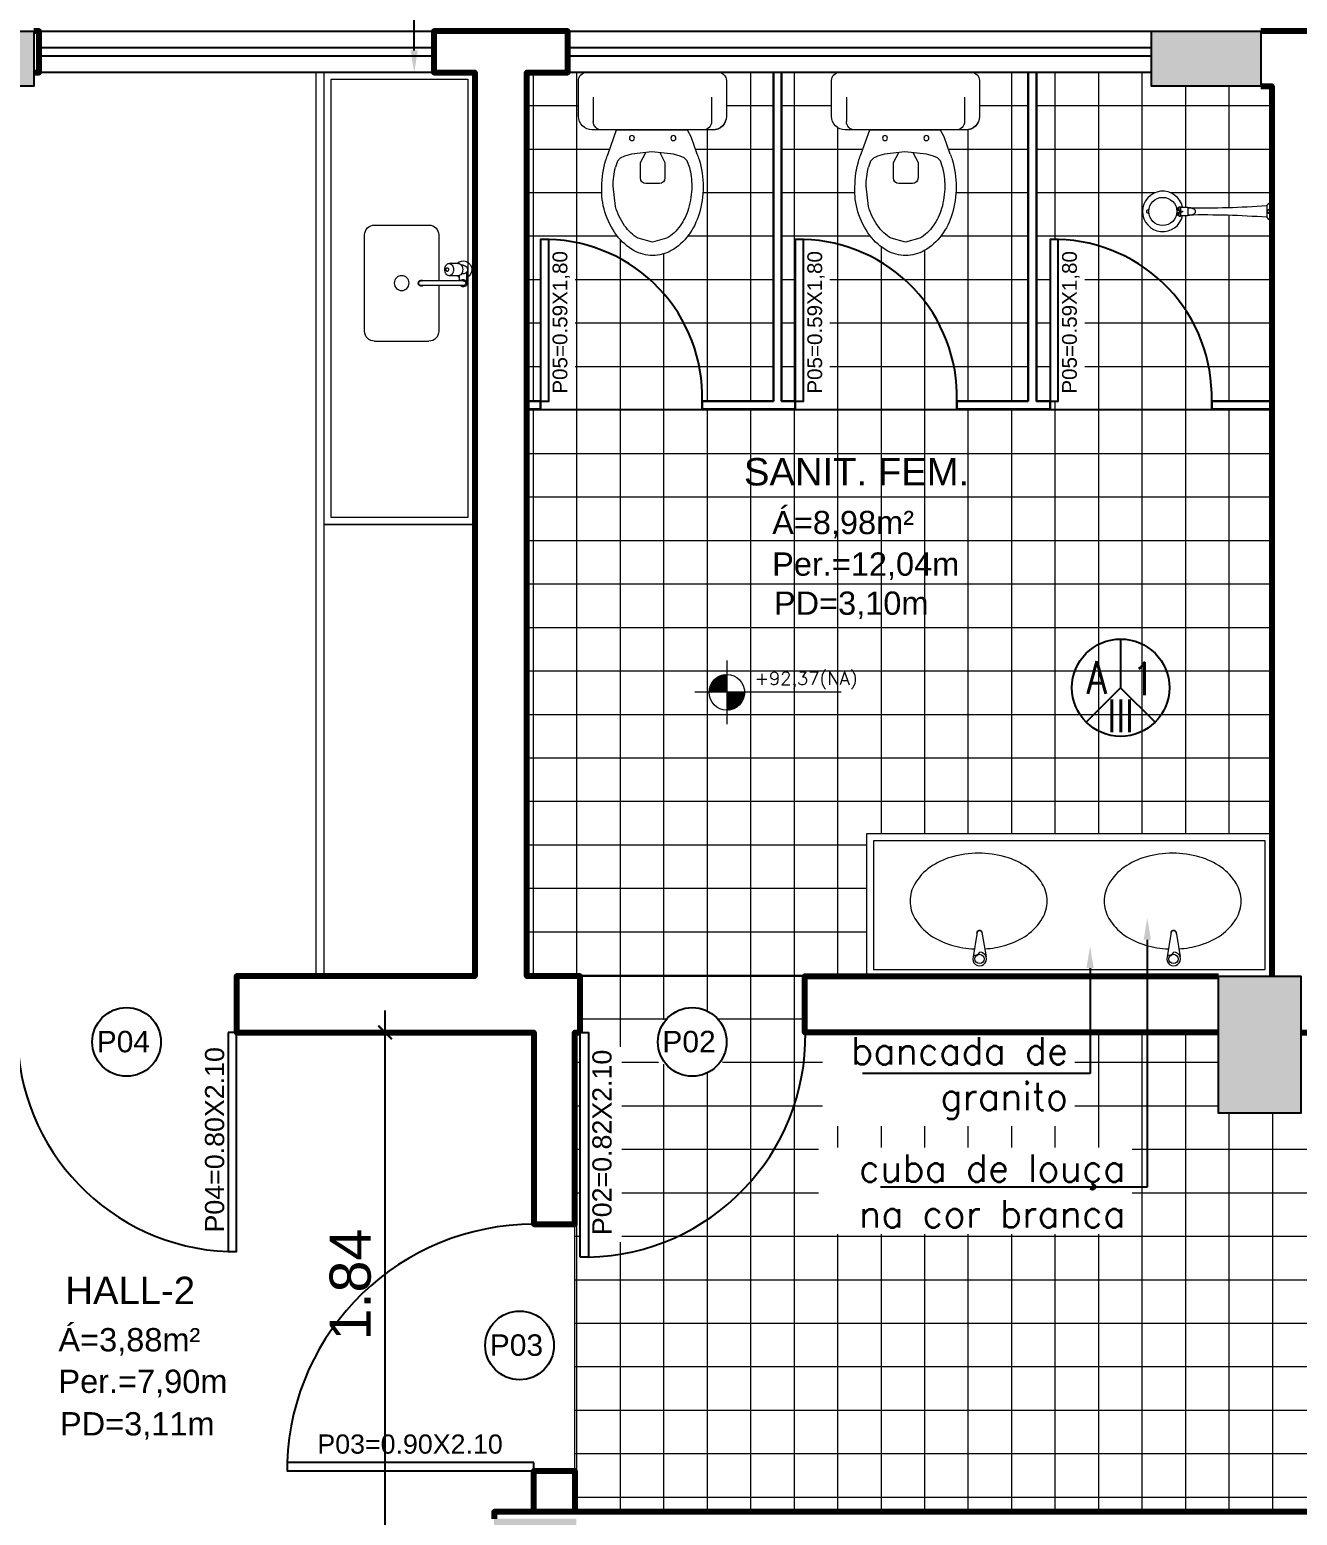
# Model space of a CAD drawing. Header units: metres. Extents: x -15851 to -15710, y 6781 to 6850.
# Drawn here: x -15810.35 to -15805.72, y 6832.18 to 6837.6 of the extents above; entities that cross this region are included whole.
import ezdxf
from ezdxf import colors
from ezdxf.entities.mleader import LeaderData, LeaderLine
from ezdxf.enums import TextEntityAlignment as Align
from ezdxf.math import Vec2, Vec3

# ---------------------------------------------------------------- set-up
doc = ezdxf.new("R2010")
doc.units = ezdxf.units.M
for name, color, linetype in [('ARCO', 1, 'Continuous'), ('ESQUADRIAS', 2, 'Continuous'), ('pilares', 253, 'Continuous'), ('TEXTO', 7, 'Continuous'), ('Texto Esquadrias', 7, 'Continuous'), ('Texto Perimetro e Pé Direito', 7, 'Continuous'), ('TXT', 2, 'Continuous')]:
    doc.layers.add(name, color=color, linetype=linetype)
doc.layers.add('borda', color=220, linetype='Continuous', lineweight=9, plot=False)
for name, color, linetype, lineweight in [('cota', 18, 'Continuous', 9), ('hachura interna', 49, 'Continuous', 9), ('linha', 1, 'Continuous', 9), ('Linha 1', 1, 'Continuous', 13), ('Linha 2', 2, 'Continuous', 20), ('linha2', 2, 'Continuous', 20), ('linha3', 3, 'Continuous', 30), ('parede', 8, 'Continuous', 80), ('PISO', 8, 'Continuous', 13)]:
    doc.layers.add(name, color=color, linetype=linetype, lineweight=lineweight)
doc.layers.get('borda').off()
doc.styles.add('AMBI', font='arial.ttf')
doc.styles.add('arial', font='arial.ttf')
doc.styles.add('romans', font='romans.shx')
doc.styles.add('STYLE1', font='romans.shx')
doc.dimstyles.new('1-50', dxfattribs={"dimtxt": 0.15, "dimasz": 0.05, "dimexe": 0.1, "dimexo": 0.15, "dimgap": 0.05, "dimtad": 1, "dimzin": 4, "dimdsep": 46, "dimtxsty": 'arial', "dimblk": 'ARCHTICK', "dimcen": 0, "dimdle": 0.08, "dimclrd": 256, "dimclre": 256, "dimclrt": 256, "dimadec": 1, "dimazin": 0, "dimtfac": 1, "dimtix": 1, "dimtmove": 0, "dimatfit": 0, "dimldrblk": 'ARCHTICK', "dimfxl": 1, "dimtolj": 1, "dimarcsym": 0})

# ---------------------------------------------------------------- blocks, each defined once
blk = doc.blocks.new('lavatorio p')
at = {"layer": 'linha'}
blk.add_circle((20.89, -5.72), 1.7, dxfattribs=at)
blk.add_arc((20.89, -15.1), 1.06, 161.2845, 18.7155, dxfattribs=at)
at = {"layer": 'linha2'}
for p, q in [((19.89, -14.76), (18.52, -6.53)), ((21.89, -14.76), (23.25, -6.53)), ((20.01, -15.47), (19.89, -14.76)), ((21.77, -15.47), (21.89, -14.76))]:
    blk.add_line(p, q, dxfattribs=at)
at = {"layer": 'linha2', "linetype": 'Continuous', "ltscale": 0.1}
blk.add_lwpolyline([(19, -9.42, 0.054857), (11.33, -10.75, 0.082314), (3.57, -14.47, 0.106842), (-2.02, -20.5, 0.13438), (-3.76, -26.85, 0.13438), (-2.02, -33.19, 0.106842), (3.57, -39.22, 0.082314), (11.33, -42.94, 0.07067), (21.24, -44.35, 0.07067), (31.15, -42.94, 0.082314), (38.92, -39.22, 0.106842), (44.51, -33.19, 0.13438), (46.24, -26.85, 0.13438), (44.51, -20.5, 0.106842), (38.92, -14.47, 0.082314), (31.15, -10.75, 0.059812), (22.78, -9.38, 0.059812)], format="xyb", dxfattribs=at)
at = {"layer": 'linha2'}
for centre, radius, start, end in [((20.89, -5.72), 2.5, 341.1513, 198.8487), ((20.89, -5.72), 2.5, 198.8487, 267.8282), ((22.43, -8.91), 1.77, 74.3438, 157.2528), ((20.89, -5.72), 2.5, 323.7684, 341.1513), ((20.89, -14.95), 1.03, 210.8046, 329.1954)]:
    blk.add_arc(centre, radius, start, end, dxfattribs=at)
blk = doc.blocks.new('Cubas em Bancada de Granito')
at = {"layer": 'Linha 2'}
for points in [[(-15802.8566, 6803.2375), (-15801.3766, 6803.2375), (-15801.3766, 6802.7175), (-15802.8566, 6802.7175)], [(-15802.8316, 6803.2125), (-15801.4016, 6803.2125), (-15801.4016, 6802.7425), (-15802.8316, 6802.7425)]]:
    blk.add_lwpolyline(points, close=True, dxfattribs=at)
at = {"layer": 'Linha 2', "xscale": -0.01, "yscale": 0.01, "zscale": 0.01, "rotation": 180}
for p in [(-15802.7065, 6802.7236), (-15801.9981, 6802.7236)]:
    blk.add_blockref('lavatorio p', p, dxfattribs=at)
blk = doc.blocks.new('_ArchTick')
at = {"color": 0, "linetype": 'ByBlock', "const_width": 0.15}
blk.add_lwpolyline([(-0.5, -0.5), (0.5, 0.5)], dxfattribs=at)
blk = doc.blocks.new('*D570')
at = {"layer": 'cota', "lineweight": -2, "transparency": 16777216}
for p, q in [((-15810.5673, 6837.7473), (-15810.5673, 6838.4029)), ((-15808.7273, 6837.7473), (-15808.7273, 6838.4029)), ((-15810.6473, 6838.3029), (-15808.6473, 6838.3029))]:
    blk.add_line(p, q, dxfattribs=at)
at = {"layer": 'Defpoints', "color": 0, "transparency": 16777216}
for p in [(-15808.7273, 6838.3029), (-15810.5673, 6837.5973), (-15808.7273, 6837.5973)]:
    blk.add_point(p, dxfattribs=at)
at = {"layer": 'cota', "lineweight": -2, "transparency": 16777216, "xscale": 0.05, "yscale": 0.05, "zscale": 0.05, "rotation": 180}
blk.add_blockref('_ArchTick', (-15810.5673, 6838.3029), dxfattribs=at)
at = {"layer": 'cota', "lineweight": -2, "transparency": 16777216, "xscale": 0.05, "yscale": 0.05, "zscale": 0.05}
blk.add_blockref('_ArchTick', (-15808.7273, 6838.3029), dxfattribs=at)
at = {"layer": 'cota', "transparency": 16777216, "insert": (-15809.6473, 6838.4295), "char_height": 0.15, "attachment_point": 5, "style": 'arial'}
blk.add_mtext('\\A1;1.84', dxfattribs=at)
blk = doc.blocks.new('*D571')
at = {"layer": 'cota', "lineweight": -2, "transparency": 16777216}
for p, q in [((-15808.7273, 6837.7473), (-15808.7273, 6838.4029)), ((-15808.5373, 6837.7473), (-15808.5373, 6838.4029)), ((-15808.7273, 6838.3029), (-15808.7773, 6838.3029)), ((-15808.7273, 6838.3029), (-15808.5373, 6838.3029)), ((-15808.5373, 6838.3029), (-15808.4873, 6838.3029))]:
    blk.add_line(p, q, dxfattribs=at)
at = {"layer": 'Defpoints', "color": 0, "transparency": 16777216}
for p in [(-15808.5373, 6838.3029), (-15808.7273, 6837.5973), (-15808.5373, 6837.5973)]:
    blk.add_point(p, dxfattribs=at)
at = {"layer": 'cota', "lineweight": -2, "transparency": 16777216, "xscale": 0.05, "yscale": 0.05, "zscale": 0.05}
blk.add_blockref('_ArchTick', (-15808.7273, 6838.3029), dxfattribs=at)
at = {"layer": 'cota', "lineweight": -2, "transparency": 16777216, "xscale": 0.05, "yscale": 0.05, "zscale": 0.05, "rotation": 180}
blk.add_blockref('_ArchTick', (-15808.5373, 6838.3029), dxfattribs=at)
at = {"layer": 'cota', "transparency": 16777216, "insert": (-15808.6323, 6838.4295), "char_height": 0.15, "attachment_point": 5, "style": 'arial'}
blk.add_mtext('\\A1;.19', dxfattribs=at)
blk = doc.blocks.new('*D572')
at = {"layer": 'cota', "lineweight": -2, "transparency": 16777216}
for p, q in [((-15808.5373, 6837.7473), (-15808.5373, 6838.4029)), ((-15805.8173, 6837.7473), (-15805.8173, 6838.4029)), ((-15808.6173, 6838.3029), (-15805.7373, 6838.3029))]:
    blk.add_line(p, q, dxfattribs=at)
at = {"layer": 'Defpoints', "color": 0, "transparency": 16777216}
for p in [(-15805.8173, 6838.3029), (-15808.5373, 6837.5973), (-15805.8173, 6837.5973)]:
    blk.add_point(p, dxfattribs=at)
at = {"layer": 'cota', "lineweight": -2, "transparency": 16777216, "xscale": 0.05, "yscale": 0.05, "zscale": 0.05, "rotation": 180}
blk.add_blockref('_ArchTick', (-15808.5373, 6838.3029), dxfattribs=at)
at = {"layer": 'cota', "lineweight": -2, "transparency": 16777216, "xscale": 0.05, "yscale": 0.05, "zscale": 0.05}
blk.add_blockref('_ArchTick', (-15805.8173, 6838.3029), dxfattribs=at)
at = {"layer": 'cota', "transparency": 16777216, "insert": (-15807.1773, 6838.4282), "char_height": 0.15, "attachment_point": 5, "style": 'arial'}
blk.add_mtext('\\A1;2.72', dxfattribs=at)
blk = doc.blocks.new('*D574')
at = {"layer": 'cota', "lineweight": -2, "transparency": 16777216}
for p, q in [((-15805.8173, 6837.7473), (-15805.8173, 6838.4029)), ((-15805.6273, 6837.7473), (-15805.6273, 6838.4029)), ((-15805.8173, 6838.3029), (-15805.8673, 6838.3029)), ((-15805.8173, 6838.3029), (-15805.6273, 6838.3029)), ((-15805.6273, 6838.3029), (-15805.5773, 6838.3029))]:
    blk.add_line(p, q, dxfattribs=at)
at = {"layer": 'Defpoints', "color": 0, "transparency": 16777216}
for p in [(-15805.6273, 6838.3029), (-15805.8173, 6837.5973), (-15805.6273, 6837.5973)]:
    blk.add_point(p, dxfattribs=at)
at = {"layer": 'cota', "lineweight": -2, "transparency": 16777216, "xscale": 0.05, "yscale": 0.05, "zscale": 0.05}
blk.add_blockref('_ArchTick', (-15805.8173, 6838.3029), dxfattribs=at)
at = {"layer": 'cota', "lineweight": -2, "transparency": 16777216, "xscale": 0.05, "yscale": 0.05, "zscale": 0.05, "rotation": 180}
blk.add_blockref('_ArchTick', (-15805.6273, 6838.3029), dxfattribs=at)
at = {"layer": 'cota', "transparency": 16777216, "insert": (-15805.7223, 6838.4295), "char_height": 0.15, "attachment_point": 5, "style": 'arial'}
blk.add_mtext('\\A1;.19', dxfattribs=at)
blk = doc.blocks.new('pia p')
at = {"color": 0, "linetype": 'ByBlock', "ltscale": 0.1}
for p, q in [((33.95, 8.67), (11.95, 8.67)), ((7.95, 4.67), (7.95, -13.83)), ((37.95, -34.33), (37.95, 4.67)), ((-3.46, -14.83), (-3.46, -10.48)), ((-1.96, -7.58), (-1.26, -7.58)), ((-1.96, -11.08), (-1.26, -11.08)), ((-0.46, -13.83), (-0.46, -11.75)), ((0, -6.83), (3.76, -6.83)), ((0, -11.83), (3.76, -11.83)), ((-1.96, -13.83), (15.04, -13.83)), ((-1.96, -15.83), (15.04, -15.83)), ((7.95, -15.83), (7.95, -34.33)), ((33.95, -38.33), (11.95, -38.33))]:
    blk.add_line(p, q, dxfattribs=at)
at = {"color": 0, "linetype": 'ByBlock'}
blk.add_circle((22.95, -14.83), 3, dxfattribs=at)
at = {"color": 0, "linetype": 'ByBlock', "ltscale": 0.1}
for centre, radius, start, end in [((11.95, 4.67), 4, 90, 180), ((33.95, 4.67), 4, 0, 90), ((-1.96, -9.33), 1.75, 90, 204.61998), ((-4.46, -10.48), 1, 0, 24.61998), ((-1.96, -9.33), 1.75, 211.00272, 270), ((1.76, -9.33), 3.52, 163.67505, 180), ((1.76, -9.33), 3.52, 180, 196.32495), ((0.89, -9.08), 2.62, 144.73561, 163.67505), ((0.89, -9.59), 2.62, 196.32495, 215.26439), ((0.35, -8.69), 1.95, 120.36119, 144.73561), ((0.35, -9.97), 1.95, 215.26439, 239.63881), ((0, -8.1), 1.27, 90, 120.36119), ((0, -10.56), 1.27, 239.63881, 270), ((5.52, -9.33), 3.52, 163.67505, 180), ((5.52, -9.33), 3.52, 180, 196.32495), ((4.65, -9.08), 2.62, 144.73561, 163.67505), ((4.65, -9.59), 2.62, 196.32495, 215.26439), ((4.11, -8.69), 1.95, 120.36119, 144.73561), ((4.11, -9.97), 1.95, 215.26439, 239.63881), ((3.76, -8.1), 1.27, 90, 120.36119), ((3.76, -10.56), 1.27, 239.63881, 270), ((3.76, -8.1), 1.27, 59.63881, 90), ((3.76, -10.56), 1.27, 270, 300.36119), ((3.41, -8.69), 1.95, 35.26439, 59.63881), ((3.41, -9.97), 1.95, 300.36119, 324.73561), ((2.87, -9.08), 2.62, 16.32495, 35.26439), ((2.87, -9.59), 2.62, 324.73561, 343.67505), ((2, -9.33), 3.52, 0, 16.32495), ((2, -9.33), 3.52, 343.67505, 0), ((-1.96, -14.83), 1, 90.00021, 270.00021), ((15.04, -14.83), 1, 270.00012, 90.00012), ((11.95, -34.33), 4, 180, 270), ((33.95, -34.33), 4, 270, 0)]:
    blk.add_arc(centre, radius, start, end, dxfattribs=at)
at = {"color": 0, "linetype": 'ByBlock'}
for centre, radius, start, end in [((-1.96, -9.33), 3.5, 45.58469, 244.62307), ((-1.96, -9.33), 3.5, 295.37693, 314.41531), ((5.04, -9.33), 1.06, 163.67505, 180), ((5.04, -9.33), 1.06, 180, 196.32495), ((4.78, -9.26), 0.787, 144.73561, 163.67505), ((4.78, -9.41), 0.787, 196.32495, 215.26439), ((4.61, -9.14), 0.586, 120.36119, 144.73561), ((4.61, -9.53), 0.586, 215.26439, 239.63881), ((4.51, -8.96), 0.381, 90, 120.36119), ((4.51, -9.7), 0.381, 239.63881, 270), ((4.51, -8.96), 0.381, 59.63881, 90), ((4.51, -9.7), 0.381, 270, 300.36119), ((4.41, -9.14), 0.586, 35.26439, 59.63881), ((4.41, -9.53), 0.586, 300.36119, 324.73561), ((4.24, -9.26), 0.787, 16.32495, 35.26439), ((4.24, -9.41), 0.787, 324.73561, 343.67505), ((3.98, -9.33), 1.06, 360, 16.32495), ((3.98, -9.33), 1.06, 343.67505, 360), ((-1.96, -14.83), 1.5, 41.81031, 318.18969), ((15.04, -14.83), 1.25, 233.1301, 126.8699)]:
    blk.add_arc(centre, radius, start, end, dxfattribs=at)
blk = doc.blocks.new('ADC_PE_AB1')
blk.add_lwpolyline([(0, -0.03), (1, -0.03), (1, 0), (0, 0)], close=True)
at = {"flags": 8}
blk.add_attdef('$PORTA', text='', height=0.09, dxfattribs=at).set_placement((0.5, -0.1569), align=Align.MIDDLE)
blk = doc.blocks.new('*D584')
at = {"layer": 'cota', "lineweight": -2, "transparency": 16777216}
for p, q in [((-15809.0548, 6832.0223), (-15809.0548, 6834.0223)), ((-15809.2048, 6833.9423), (-15809.1548, 6833.9423)), ((-15809.2048, 6832.1023), (-15809.1548, 6832.1023))]:
    blk.add_line(p, q, dxfattribs=at)
at = {"layer": 'Defpoints', "color": 0, "transparency": 16777216}
for p in [(-15809.0548, 6833.9423), (-15809.0548, 6833.9423), (-15809.0548, 6832.1023)]:
    blk.add_point(p, dxfattribs=at)
at = {"layer": 'cota', "lineweight": -2, "transparency": 16777216, "xscale": 0.05, "yscale": 0.05, "zscale": 0.05}
for p, rotation in [((-15809.0548, 6833.9423), 90), ((-15809.0548, 6832.1023), 270)]:
    blk.add_blockref('_ArchTick', p, dxfattribs=dict(at, rotation=rotation))
at = {"layer": 'cota', "transparency": 16777216, "insert": (-15809.1814, 6833.0223), "char_height": 0.15, "attachment_point": 5, "rotation": 90, "style": 'arial'}
blk.add_mtext('\\A1;1.84', dxfattribs=at)
blk = doc.blocks.new('vaso06')
at = {"linetype": 'Continuous'}
for p, q in [((57.38, 27.29), (9.38, 27.29)), ((6.38, 24.29), (6.38, 11.29)), ((60.38, 11.29), (60.38, 24.29)), ((11.79, 18.21), (11.79, 9.29)), ((54.96, 18.21), (54.96, 9.29)), ((11.38, 6.29), (55.38, 6.29)), ((30.7, -2.03), (28.79, -5.57)), ((37.79, -5.57), (35.84, -2.03)), ((28.79, -5.57), (28.8, -11.27)), ((37.79, -11.27), (37.79, -5.57)), ((30.8, -13.27), (35.79, -13.27))]:
    blk.add_line(p, q, dxfattribs=at)
for points in [[(17.06, -2.57), (19.26, 3.75), (20.56, 6.22), (46.56, 6.22), (49.63, -2.57), (49.76, -2.92)], [(19.88, -7.34), (20.64, -5.03), (21.73, -3.92), (23.19, -3.27), (25.73, -2.57), (33.64, -1.72), (41.03, -2.57), (43.57, -3.33), (45.11, -4.1), (46.12, -5.18), (46.88, -7.34)]]:
    blk.add_lwpolyline(points, dxfattribs=at)
for points in [[(17.06, -2.57, 0.020611), (16.35, -4.58, 0.074253), (14.85, -14.47, 0.074253), (16.32, -24.37, 0.084945), (20.24, -32.2, 0.106299), (26.53, -37.78, 0.128642), (33.29, -39.57, 0.128642)], [(33.29, -39.57, 0.128642), (40.06, -37.81, 0.106299), (46.37, -32.25, 0.084945), (50.73, -23.62, 0.089952), (51.82, -14.54, 0.074253), (50.36, -4.64, 0.021192), (49.63, -2.57, 0.106299)], [(19.88, -7.34, 0.060521), (19.03, -14.29, 0.070874), (20.19, -22.38, 0.082468), (23.24, -28.73, 0.106817), (28.18, -33.29), (33.38, -34.71)], [(33.38, -34.71), (38.58, -33.29, 0.106817), (43.52, -28.73, 0.082468), (46.89, -21.7), (47.72, -14.29, 0.060521), (46.88, -7.34, 0.04535)]]:
    blk.add_lwpolyline(points, format="xyb", dxfattribs=at)
for centre in [(25.73, 3.29), (40.85, 3.29)]:
    blk.add_circle(centre, 0.912, dxfattribs=at)
for centre, radius, start, end in [((9.38, 24.29), 3, 90, 180), ((57.38, 24.29), 3, 0, 90), ((11.38, 11.29), 5, 180, 270), ((11.38, 11.15), 5, 180, 270), ((55.38, 11.29), 5, 270, 0), ((14.79, 9.29), 3, 180, 270), ((51.96, 9.29), 3, 270, 0), ((30.8, -11.27), 2, 180.0369, 270), ((35.79, -11.27), 2, 270, 0)]:
    blk.add_arc(centre, radius, start, end, dxfattribs=at)
blk = doc.blocks.new('LKASJDÇ')
for p, q in [((-16165.336, 7047.456), (-16165.499, 7047.456)), ((-16165.471, 7047.409), (-16165.362, 7047.409)), ((-16165.383, 7046.68), (-16165.451, 7046.68)), ((-16165.42, 7046.612), (-16165.456, 7046.612)), ((-16165.452, 7046.594), (-16165.433, 7046.594)), ((-16165.447, 7046.585), (-16165.433, 7046.585)), ((-16165.433, 7046.596), (-16165.401, 7046.596)), ((-16165.433, 7046.575), (-16165.433, 7046.596)), ((-16165.427, 7046.575), (-16165.427, 7046.596)), ((-16165.42, 7046.596), (-16165.42, 7046.626)), ((-16165.42, 7046.626), (-16165.414, 7046.626)), ((-16165.414, 7046.596), (-16165.414, 7046.626)), ((-16165.378, 7046.612), (-16165.414, 7046.612)), ((-16165.407, 7046.575), (-16165.407, 7046.596)), ((-16165.407, 7046.575), (-16165.407, 7046.596)), ((-16165.401, 7046.575), (-16165.401, 7046.596)), ((-16165.401, 7046.594), (-16165.381, 7046.594)), ((-16165.401, 7046.585), (-16165.386, 7046.585))]:
    blk.add_line(p, q)
for points in [[(-16165.447, 7046.572), (-16165.447, 7046.585), (-16165.45, 7046.585), (-16165.452, 7046.587), (-16165.452, 7046.587), (-16165.452, 7046.594), (-16165.457, 7046.594), (-16165.459, 7046.596), (-16165.459, 7046.596), (-16165.459, 7046.61), (-16165.457, 7046.612), (-16165.457, 7046.612), (-16165.456, 7046.612), (-16165.456, 7046.675), (-16165.451, 7046.68), (-16165.451, 7046.68), (-16165.451, 7046.68)], [(-16165.383, 7046.68), (-16165.383, 7046.683), (-16165.383, 7046.686), (-16165.383, 7046.69), (-16165.383, 7046.693), (-16165.384, 7046.696), (-16165.384, 7046.7), (-16165.385, 7046.704), (-16165.385, 7046.708), (-16165.386, 7046.712), (-16165.388, 7046.717), (-16165.389, 7046.722), (-16165.392, 7046.727), (-16165.394, 7046.732), (-16165.398, 7046.738), (-16165.402, 7046.743), (-16165.408, 7046.747), (-16165.414, 7046.749), (-16165.42, 7046.749), (-16165.426, 7046.747), (-16165.431, 7046.743), (-16165.435, 7046.738), (-16165.439, 7046.732), (-16165.442, 7046.727), (-16165.444, 7046.722), (-16165.445, 7046.717), (-16165.447, 7046.712), (-16165.448, 7046.708), (-16165.449, 7046.704), (-16165.449, 7046.7), (-16165.45, 7046.696), (-16165.45, 7046.693), (-16165.45, 7046.69), (-16165.45, 7046.686), (-16165.451, 7046.683), (-16165.451, 7046.68)], [(-16165.386, 7046.572), (-16165.386, 7046.585), (-16165.383, 7046.585), (-16165.381, 7046.587), (-16165.381, 7046.587), (-16165.381, 7046.594), (-16165.376, 7046.594), (-16165.374, 7046.596), (-16165.374, 7046.596), (-16165.374, 7046.61), (-16165.376, 7046.612), (-16165.376, 7046.612), (-16165.378, 7046.612), (-16165.378, 7046.675), (-16165.383, 7046.68), (-16165.383, 7046.68)], [(-16165.432, 7046.316), (-16165.428, 7046.31), (-16165.428, 7046.31)], [(-16165.428, 7046.31), (-16165.428, 7046.299), (-16165.423, 7046.293), (-16165.423, 7046.293), (-16165.411, 7046.293), (-16165.405, 7046.299), (-16165.405, 7046.299), (-16165.405, 7046.31)], [(-16165.401, 7046.316), (-16165.405, 7046.31), (-16165.405, 7046.31)]]:
    blk.add_lwpolyline(points)
for centre, radius in [((-16165.417, 7047.432), 0.02), ((-16165.417, 7047.432), 0.0163), ((-16165.417, 7046.445), 0.13)]:
    blk.add_circle(centre, radius)
for centre, radius, start, end in [((-16165.441, 7047.458), 0.0574, 181.995, 238.143), ((-16173.134, 7046.83), 7.684, 358.882, 4.3179), ((-16157.7, 7046.83), 7.684, 175.682, 181.118), ((-16165.393, 7047.458), 0.0574, 301.857, 358.005), ((-16165.417, 7046.445), 0.187, 102.115, 77.8852)]:
    blk.add_arc(centre, radius, start, end)
blk = doc.blocks.new('A$C676863C5')
at = {"layer": 'TXT'}
for p, q in [((0, 23.91), (0, 1.56)), ((0, 1.56), (-15.81, -14.25)), ((0, 1.56), (15.81, -14.25))]:
    blk.add_line(p, q, dxfattribs=at)
blk.add_circle((0, 1.56), 22.36, dxfattribs=at)
blk = doc.blocks.new('Adc_nivelpl')
h = blk.add_hatch()
h.set_pattern_fill('_U', color=256, scale=0.005, angle=45, style=0, double=1)
h.set_pattern_definition([(45, (-5.8772514, -3.5161936), (-0.003535534, 0.003535534), []), (135, (-5.8772514, -3.5161936), (-0.003535534, -0.003535534), [])])
h.paths.add_polyline_path([(0.1954, -0.0865, 0.414214), (0.0865, -0.1954), (0.1954, -0.1954)])
h.paths.add_polyline_path([(0.1954, -0.1954), (0.1954, -0.3043, 0.414214), (0.3043, -0.1954)])
for p, q in [((0.1954, 0), (0.1954, -0.3908)), ((0.8958, -0.1954), (0, -0.1954))]:
    blk.add_line(p, q)
blk.add_circle((0.1954, -0.1954), 0.1089)
at = {"flags": 8}
blk.add_attdef('NIVEL', (0.3642, -0.1501), '', height=0.1, dxfattribs=at)

msp = doc.modelspace()

# ---------------------------------------------------------------- hatches: boundary and pattern name
at = {"layer": 'pilares'}
h = msp.add_hatch(color=256, dxfattribs=at)
h.paths.add_polyline_path([(-15796.4973, 6818.7673), (-15796.7973, 6818.7673), (-15796.7973, 6818.5673), (-15796.4973, 6818.5673)])
h.paths.add_polyline_path([(-15801.1273, 6818.7673), (-15801.4273, 6818.7673), (-15801.4273, 6818.5673), (-15801.1273, 6818.5673)])
h.paths.add_polyline_path([(-15803.8173, 6818.7673), (-15804.1173, 6818.7673), (-15804.1173, 6818.5673), (-15803.8173, 6818.5673)])
h.paths.add_polyline_path([(-15805.9073, 6821.8173), (-15806.2073, 6821.8173), (-15806.2073, 6821.3173), (-15805.9073, 6821.3173)])
h.paths.add_polyline_path([(-15810.6873, 6821.8173), (-15810.9873, 6821.8173), (-15810.9873, 6821.3173), (-15810.6873, 6821.3173)])
h.paths.add_polyline_path([(-15815.4673, 6821.8173), (-15815.7673, 6821.8173), (-15815.7673, 6821.3173), (-15815.4673, 6821.3173)])
h.paths.add_polyline_path([(-15815.4673, 6827.9173), (-15815.7673, 6827.9173), (-15815.7673, 6827.4173), (-15815.4673, 6827.4173)])
h.paths.add_polyline_path([(-15810.6873, 6827.9173), (-15810.9873, 6827.9173), (-15810.9873, 6827.4173), (-15810.6873, 6827.4173)])
h.paths.add_polyline_path([(-15805.9073, 6827.9173), (-15806.2073, 6827.9173), (-15806.2073, 6827.4173), (-15805.9073, 6827.4173)])
h.paths.add_polyline_path([(-15801.1273, 6827.9173), (-15801.4273, 6827.9173), (-15801.4273, 6827.4173), (-15801.1273, 6827.4173)])
h.paths.add_polyline_path([(-15796.3473, 6827.9173), (-15796.6473, 6827.9173), (-15796.6473, 6827.4173), (-15796.3473, 6827.4173)])
h.paths.add_polyline_path([(-15796.3473, 6821.8173), (-15796.6473, 6821.8173), (-15796.6473, 6821.3173), (-15796.3473, 6821.3173)])
h.paths.add_polyline_path([(-15791.5673, 6821.8173), (-15791.8673, 6821.8173), (-15791.8673, 6821.3173), (-15791.5673, 6821.3173)])
h.paths.add_polyline_path([(-15791.5673, 6827.9173), (-15791.8673, 6827.9173), (-15791.8673, 6827.4173), (-15791.5673, 6827.4173)])
h.paths.add_polyline_path([(-15791.5673, 6834.1473), (-15791.8673, 6834.1473), (-15791.8673, 6833.6473), (-15791.5673, 6833.6473)])
h.paths.add_polyline_path([(-15796.3473, 6834.1473), (-15796.6473, 6834.1473), (-15796.6473, 6833.6473), (-15796.3473, 6833.6473)])
h.paths.add_polyline_path([(-15798.6773, 6832.1673), (-15798.9773, 6832.1673), (-15798.9773, 6831.9673), (-15798.6773, 6831.9673)])
h.paths.add_polyline_path([(-15801.2423, 6834.1473), (-15801.5423, 6834.1473), (-15801.5423, 6833.6473), (-15801.2423, 6833.6473)])
h.paths.add_polyline_path([(-15805.7123, 6834.1473), (-15806.0123, 6834.1473), (-15806.0123, 6833.6473), (-15805.7123, 6833.6473)])
h.paths.add_polyline_path([(-15803.5173, 6832.1673), (-15803.8173, 6832.1673), (-15803.8173, 6831.9673), (-15803.5173, 6831.9673)])
h.paths.add_polyline_path([(-15808.3573, 6832.1673), (-15808.6573, 6832.1673), (-15808.6573, 6831.9673), (-15808.3573, 6831.9673)])
h.paths.add_polyline_path([(-15810.6873, 6834.1473), (-15810.9873, 6834.1473), (-15810.9873, 6833.6473), (-15810.6873, 6833.6473)])
h.paths.add_polyline_path([(-15815.4673, 6834.1473), (-15815.7673, 6834.1473), (-15815.7673, 6833.6473), (-15815.4673, 6833.6473)])
h.paths.add_polyline_path([(-15810.3373, 6837.5973), (-15810.7373, 6837.5973), (-15810.7373, 6837.3973), (-15810.3373, 6837.3973)])
h.paths.add_polyline_path([(-15805.8573, 6837.5973), (-15806.2573, 6837.5973), (-15806.2573, 6837.3973), (-15805.8573, 6837.3973)])
h.paths.add_polyline_path([(-15801.0773, 6837.5973), (-15801.4773, 6837.5973), (-15801.4773, 6837.3973), (-15801.0773, 6837.3973)])
h.paths.add_polyline_path([(-15796.6073, 6837.5973), (-15797.0073, 6837.5973), (-15797.0073, 6837.3973), (-15796.6073, 6837.3973)])

# ---------------------------------------------------------------- linework, layer by layer
at = {"layer": 'ARCO', "color": 1}
for centre in [(-15808.4723, 6836.2623), (-15807.5423, 6836.2623), (-15806.6123, 6836.2623)]:
    msp.add_arc(centre, 0.5752, 358.5057, 88.5057, dxfattribs=at)
at = {"layer": 'ARCO'}
for centre, radius, start, end in [((-15809.5963, 6833.9428), 0.801, 180.0304, 267.7802), ((-15808.3288, 6833.9307), 0.8085, 271.1672, 0.8241), ((-15808.5119, 6832.3414), 0.9009, 90.0238, 178.0341)]:
    msp.add_arc(centre, radius, start, end, dxfattribs=at)
at = {"layer": 'ESQUADRIAS', "color": 1}
for p, q in [((-15810.3173, 6837.5973), (-15808.8773, 6837.5973)), ((-15808.3873, 6837.5973), (-15806.2573, 6837.5973)), ((-15808.8773, 6837.4473), (-15810.3173, 6837.4473)), ((-15806.2573, 6837.4473), (-15808.3873, 6837.4473)), ((-15806.2773, 6837.4473), (-15808.3573, 6837.4473))]:
    msp.add_line(p, q, dxfattribs=at)
at = {"layer": 'ESQUADRIAS', "linetype": 'ByBlock', "ltscale": 0.15}
for points in [[(-15808.8773, 6837.5373), (-15810.3173, 6837.5373), (-15810.3173, 6837.5073), (-15808.8773, 6837.5073)], [(-15806.2573, 6837.5373), (-15808.3873, 6837.5373), (-15808.3873, 6837.5073), (-15806.2573, 6837.5073)]]:
    msp.add_lwpolyline(points, close=True, dxfattribs=at)
at = {"layer": 'ESQUADRIAS'}
for points in [[(-15808.4873, 6836.2473), (-15808.4573, 6836.2473), (-15808.4573, 6836.8373), (-15808.4873, 6836.8373)], [(-15807.5573, 6836.2473), (-15807.5273, 6836.2473), (-15807.5273, 6836.8373), (-15807.5573, 6836.8373)], [(-15806.6273, 6836.2473), (-15806.5973, 6836.2473), (-15806.5973, 6836.8373), (-15806.6273, 6836.8373)], [(-15808.3423, 6833.1223), (-15808.3423, 6833.9423), (-15808.3123, 6833.9423), (-15808.3123, 6833.1223)]]:
    msp.add_lwpolyline(points, close=True, dxfattribs=at)
at = {"layer": 'hachura interna', "linetype": 'Continuous'}
for p, q in [((-15809.307, 6834.1473), (-15809.307, 6837.4473)), ((-15808.5132, 6836.2473), (-15808.5132, 6837.4473)), ((-15808.3545, 6836.8253), (-15808.3545, 6837.4473)), ((-15807.7195, 6836.2473), (-15807.7195, 6837.4473)), ((-15807.5607, 6836.2473), (-15807.5607, 6837.4473)), ((-15807.402, 6837.4466), (-15807.402, 6837.4473)), ((-15806.767, 6836.2473), (-15806.767, 6837.4473)), ((-15806.6082, 6836.8373), (-15806.6082, 6837.4473)), ((-15806.4495, 6836.814), (-15806.4495, 6837.4473)), ((-15806.2907, 6836.7392), (-15806.2907, 6837.4473)), ((-15806.132, 6836.9551), (-15806.132, 6837.3973)), ((-15805.9732, 6836.9537), (-15805.9732, 6837.3973)), ((-15808.5373, 6837.3262), (-15808.349, 6837.3262)), ((-15807.809, 6837.3262), (-15807.6373, 6837.3262)), ((-15807.6073, 6837.3262), (-15807.4252, 6837.3262)), ((-15806.8852, 6837.3262), (-15806.7073, 6837.3262)), ((-15806.6773, 6837.3262), (-15805.8173, 6837.3262)), ((-15807.8782, 6836.2473), (-15807.8782, 6837.2373)), ((-15807.402, 6836.8201), (-15807.402, 6837.2451)), ((-15806.9257, 6836.2473), (-15806.9257, 6837.2382)), ((-15808.5373, 6837.1674), (-15808.2349, 6837.1674)), ((-15807.9223, 6837.1674), (-15807.6373, 6837.1674)), ((-15807.6073, 6837.1674), (-15807.3112, 6837.1674)), ((-15806.9985, 6837.1674), (-15806.7073, 6837.1674)), ((-15806.6773, 6837.1674), (-15805.8173, 6837.1674)), ((-15808.5373, 6837.0087), (-15808.2638, 6837.0087)), ((-15807.8943, 6837.0087), (-15807.6373, 6837.0087)), ((-15807.6073, 6837.0087), (-15807.34, 6837.0087)), ((-15806.9706, 6837.0087), (-15806.7073, 6837.0087)), ((-15806.6773, 6837.0087), (-15806.2422, 6837.0087)), ((-15806.1894, 6837.0087), (-15805.8173, 6837.0087)), ((-15806.132, 6836.5788), (-15806.132, 6836.9243)), ((-15805.9732, 6836.2473), (-15805.9732, 6836.9253)), ((-15808.5373, 6836.8499), (-15808.2074, 6836.8499)), ((-15808.1957, 6836.7667), (-15808.1957, 6836.8359)), ((-15807.9494, 6836.8499), (-15807.6373, 6836.8499)), ((-15807.6073, 6836.8499), (-15807.2836, 6836.8499)), ((-15807.0256, 6836.8499), (-15806.7073, 6836.8499)), ((-15806.6773, 6836.8499), (-15805.8173, 6836.8499)), ((-15808.3545, 6836.2173), (-15808.3545, 6836.8253)), ((-15808.037, 6836.6383), (-15808.037, 6836.7851)), ((-15807.402, 6836.2173), (-15807.402, 6836.8201)), ((-15807.2432, 6836.7537), (-15807.2432, 6836.81)), ((-15807.0845, 6836.6105), (-15807.0845, 6836.7979)), ((-15806.4495, 6836.2173), (-15806.4495, 6836.814)), ((-15808.1957, 6836.2173), (-15808.1957, 6836.7667)), ((-15807.2432, 6836.2173), (-15807.2432, 6836.7537)), ((-15806.2907, 6836.2173), (-15806.2907, 6836.7392)), ((-15808.5373, 6836.6912), (-15808.4873, 6836.6912)), ((-15808.3608, 6836.6912), (-15808.0889, 6836.6912)), ((-15808.0889, 6836.6912), (-15807.6373, 6836.6912)), ((-15807.6073, 6836.6912), (-15807.5573, 6836.6912)), ((-15807.4308, 6836.6912), (-15807.1589, 6836.6912)), ((-15807.1589, 6836.6912), (-15806.7073, 6836.6912)), ((-15806.6773, 6836.6912), (-15806.6273, 6836.6912)), ((-15806.5008, 6836.6912), (-15806.2289, 6836.6912)), ((-15806.2289, 6836.6912), (-15805.8173, 6836.6912)), ((-15808.037, 6836.2173), (-15808.037, 6836.6383)), ((-15807.0845, 6836.2173), (-15807.0845, 6836.6105)), ((-15806.132, 6836.2173), (-15806.132, 6836.5788)), ((-15808.5373, 6836.5324), (-15808.4873, 6836.5324)), ((-15808.3608, 6836.5324), (-15807.9644, 6836.5324)), ((-15807.9644, 6836.5324), (-15807.6373, 6836.5324)), ((-15807.6073, 6836.5324), (-15807.5573, 6836.5324)), ((-15807.4308, 6836.5324), (-15807.0344, 6836.5324)), ((-15807.0344, 6836.5324), (-15806.7073, 6836.5324)), ((-15806.6773, 6836.5324), (-15806.6273, 6836.5324)), ((-15806.5008, 6836.5324), (-15806.1044, 6836.5324)), ((-15806.1044, 6836.5324), (-15805.8173, 6836.5324)), ((-15808.5373, 6836.3737), (-15808.4873, 6836.3737)), ((-15808.3608, 6836.3737), (-15807.908, 6836.3737)), ((-15807.908, 6836.3737), (-15807.6373, 6836.3737)), ((-15807.6073, 6836.3737), (-15807.5573, 6836.3737)), ((-15807.4308, 6836.3737), (-15806.978, 6836.3737)), ((-15806.978, 6836.3737), (-15806.7073, 6836.3737)), ((-15806.6773, 6836.3737), (-15806.6273, 6836.3737)), ((-15806.5008, 6836.3737), (-15806.048, 6836.3737)), ((-15806.048, 6836.3737), (-15805.8173, 6836.3737)), ((-15806.6082, 6836.2173), (-15806.6082, 6836.2473)), ((-15808.5373, 6836.2149), (-15805.8173, 6836.2149)), ((-15808.5132, 6834.1473), (-15808.5132, 6836.2173)), ((-15808.3545, 6834.1473), (-15808.3545, 6836.2173)), ((-15808.1957, 6834.1473), (-15808.1957, 6836.2173)), ((-15808.037, 6834.1473), (-15808.037, 6836.2173)), ((-15807.8782, 6834.1473), (-15807.8782, 6836.2173)), ((-15807.7195, 6834.1473), (-15807.7195, 6836.2173)), ((-15807.5607, 6834.1473), (-15807.5607, 6836.2173)), ((-15807.402, 6834.1473), (-15807.402, 6836.2173)), ((-15807.2432, 6834.6673), (-15807.2432, 6836.2173)), ((-15807.0845, 6834.6673), (-15807.0845, 6836.2173)), ((-15806.9257, 6834.6673), (-15806.9257, 6836.2173)), ((-15806.767, 6834.6673), (-15806.767, 6836.2173)), ((-15806.6082, 6834.6673), (-15806.6082, 6836.2173)), ((-15806.4495, 6834.6673), (-15806.4495, 6836.2173)), ((-15806.2907, 6834.6673), (-15806.2907, 6836.2173)), ((-15806.132, 6834.6673), (-15806.132, 6836.2173)), ((-15805.9732, 6834.6673), (-15805.9732, 6836.2173)), ((-15808.5373, 6836.0562), (-15805.8173, 6836.0562)), ((-15808.5373, 6835.8974), (-15805.8173, 6835.8974)), ((-15808.5373, 6835.7387), (-15805.8173, 6835.7387)), ((-15808.5373, 6835.5799), (-15805.8173, 6835.5799)), ((-15808.5373, 6835.4212), (-15805.8173, 6835.4212)), ((-15808.5373, 6835.2624), (-15805.8173, 6835.2624)), ((-15808.5373, 6835.1037), (-15805.8173, 6835.1037)), ((-15808.5373, 6834.9449), (-15805.8173, 6834.9449)), ((-15808.5373, 6834.7862), (-15805.8173, 6834.7862)), ((-15808.5373, 6834.6274), (-15807.2973, 6834.6274)), ((-15808.5373, 6834.4687), (-15807.2973, 6834.4687)), ((-15808.5373, 6834.3099), (-15807.2973, 6834.3099)), ((-15808.5373, 6834.1512), (-15807.2973, 6834.1512)), ((-15808.1957, 6833.8894), (-15808.1957, 6834.1473)), ((-15808.037, 6833.9882), (-15808.037, 6834.1473)), ((-15807.8782, 6834.0203), (-15807.8782, 6834.1473)), ((-15807.7195, 6833.3992), (-15807.7195, 6834.1473)), ((-15807.5607, 6833.678), (-15807.5607, 6834.1473)), ((-15808.3423, 6833.9924), (-15808.0262, 6833.9924)), ((-15807.841, 6833.9924), (-15807.5223, 6833.9924)), ((-15808.3545, 6832.1923), (-15808.3545, 6833.9423)), ((-15806.4495, 6833.5224), (-15806.4495, 6833.9423)), ((-15806.2907, 6832.1923), (-15806.2907, 6833.9423)), ((-15806.132, 6832.1923), (-15806.132, 6833.9423)), ((-15808.3623, 6833.8337), (-15808.3423, 6833.8337)), ((-15808.1902, 6833.8337), (-15808.0565, 6833.8337)), ((-15808.037, 6833.1767), (-15808.037, 6833.8268)), ((-15807.8782, 6833.2593), (-15807.8782, 6833.7952)), ((-15807.8227, 6833.8337), (-15807.5261, 6833.8337)), ((-15807.5261, 6833.8337), (-15807.4577, 6833.8337)), ((-15806.5363, 6833.8337), (-15806.0123, 6833.8337)), ((-15808.3623, 6833.6749), (-15808.3423, 6833.6749)), ((-15808.1902, 6833.6749), (-15807.5618, 6833.6749)), ((-15807.5618, 6833.6749), (-15807.4577, 6833.6749)), ((-15807.5607, 6832.1923), (-15807.5607, 6833.678)), ((-15806.5363, 6833.6749), (-15806.0123, 6833.6749)), ((-15805.9732, 6832.1923), (-15805.9732, 6833.6473)), ((-15805.8145, 6832.1923), (-15805.8145, 6833.6473)), ((-15807.402, 6833.5224), (-15807.402, 6833.6007)), ((-15807.2432, 6833.5224), (-15807.2432, 6833.6007)), ((-15807.0845, 6833.5224), (-15807.0845, 6833.6007)), ((-15806.9257, 6833.5224), (-15806.9257, 6833.6007)), ((-15806.767, 6833.5224), (-15806.767, 6833.6007)), ((-15806.6082, 6833.5224), (-15806.6082, 6833.6007)), ((-15808.3623, 6833.5162), (-15808.3423, 6833.5162)), ((-15808.1902, 6833.5162), (-15807.6346, 6833.5162)), ((-15807.6346, 6833.5162), (-15807.4726, 6833.5162)), ((-15806.3274, 6833.5162), (-15805.5473, 6833.5162)), ((-15808.3623, 6833.3574), (-15808.3423, 6833.3574)), ((-15808.1902, 6833.3574), (-15807.7586, 6833.3574)), ((-15807.7586, 6833.3574), (-15807.4726, 6833.3574)), ((-15807.7195, 6832.1923), (-15807.7195, 6833.3992)), ((-15806.3274, 6833.3574), (-15805.5473, 6833.3574)), ((-15807.8782, 6832.1923), (-15807.8782, 6833.2593)), ((-15808.3623, 6833.1987), (-15808.3423, 6833.1987)), ((-15808.1902, 6833.1987), (-15807.9855, 6833.1987)), ((-15807.9855, 6833.1987), (-15805.5473, 6833.1987)), ((-15807.402, 6832.1923), (-15807.402, 6833.2057)), ((-15807.2432, 6832.1923), (-15807.2432, 6833.2057)), ((-15807.0845, 6832.1923), (-15807.0845, 6833.2057)), ((-15806.9257, 6832.1923), (-15806.9257, 6833.2057)), ((-15806.767, 6832.1923), (-15806.767, 6833.2057)), ((-15806.6082, 6832.1923), (-15806.6082, 6833.2057)), ((-15806.4495, 6832.1923), (-15806.4495, 6833.2057)), ((-15808.1957, 6833.1332), (-15808.1957, 6833.1774)), ((-15808.037, 6832.1923), (-15808.037, 6833.1767)), ((-15808.1957, 6832.1923), (-15808.1957, 6833.1332)), ((-15808.3623, 6833.0399), (-15798.9423, 6833.0399)), ((-15808.3623, 6832.8812), (-15798.9423, 6832.8812)), ((-15808.3623, 6832.7224), (-15798.9423, 6832.7224)), ((-15808.3623, 6832.5637), (-15798.9423, 6832.5637)), ((-15808.3623, 6832.4049), (-15798.9423, 6832.4049)), ((-15808.3623, 6832.2462), (-15798.9423, 6832.2462))]:
    msp.add_line(p, q, dxfattribs=at)
at = {"layer": 'Linha 2', "ltscale": 0.2}
for points in [[(-15808.7273, 6835.7973), (-15809.2773, 6835.7973), (-15809.2773, 6837.4473), (-15808.7273, 6837.4473)], [(-15808.7523, 6835.8223), (-15809.2523, 6835.8223), (-15809.2523, 6837.4223), (-15808.7523, 6837.4223)], [(-15808.7273, 6834.1473), (-15809.2773, 6834.1473), (-15809.2773, 6835.7973), (-15808.7273, 6835.7973)]]:
    msp.add_lwpolyline(points, close=True, dxfattribs=at)
at = {"layer": 'linha3', "color": 3}
for points in [[(-15807.6373, 6837.4473), (-15807.6373, 6836.2473), (-15807.8973, 6836.2473), (-15807.8973, 6836.2173), (-15807.5573, 6836.2173), (-15807.5573, 6836.2473), (-15807.6073, 6836.2473), (-15807.6073, 6837.4473)], [(-15806.6773, 6837.4473), (-15806.6773, 6836.2473), (-15806.6273, 6836.2473), (-15806.6273, 6836.2173), (-15806.9673, 6836.2173), (-15806.9673, 6836.2473), (-15806.7073, 6836.2473), (-15806.7073, 6837.4473)], [(-15808.5373, 6836.2173), (-15808.4873, 6836.2173), (-15808.4873, 6836.2473), (-15808.5373, 6836.2473)], [(-15805.8173, 6836.2173), (-15806.0373, 6836.2173), (-15806.0373, 6836.2473), (-15805.8173, 6836.2473)]]:
    msp.add_lwpolyline(points, dxfattribs=at)
at = {"layer": 'parede'}
for points in [[(-15810.3373, 6837.4473), (-15810.3173, 6837.4473), (-15810.3173, 6837.5973), (-15810.3373, 6837.5973)], [(-15805.7123, 6833.9423), (-15805.5473, 6833.9423), (-15805.5473, 6834.1473), (-15805.6273, 6834.1473), (-15805.6273, 6837.4473), (-15805.4374, 6837.4473), (-15805.4374, 6837.5973), (-15805.8573, 6837.5973)], [(-15805.8573, 6837.3973), (-15805.8173, 6837.3973), (-15805.8173, 6834.1473)], [(-15806.0123, 6833.9423), (-15807.5223, 6833.9423), (-15807.5223, 6834.1473), (-15806.0123, 6834.1473)], [(-15808.5123, 6832.1923), (-15808.5123, 6832.3423), (-15808.3623, 6832.3423), (-15808.3623, 6832.1923)], [(-15798.7923, 6832.1673), (-15798.7923, 6832.2823), (-15798.9423, 6832.2823), (-15798.9423, 6832.1923), (-15808.6573, 6832.1923), (-15808.6573, 6832.1673)]]:
    msp.add_lwpolyline(points, dxfattribs=at)
msp.add_lwpolyline([(-15808.3423, 6833.9423), (-15808.3423, 6834.1473), (-15808.5373, 6834.1473), (-15808.5373, 6837.4473), (-15808.3873, 6837.4473), (-15808.3873, 6837.5973), (-15808.8773, 6837.5973), (-15808.8773, 6837.4473), (-15808.7273, 6837.4473), (-15808.7273, 6834.1473), (-15809.5973, 6834.1473), (-15809.5973, 6833.9423), (-15808.5123, 6833.9423), (-15808.5123, 6833.2423), (-15808.3623, 6833.2423), (-15808.3623, 6833.9423)], close=True, dxfattribs=at)
at = {"layer": 'pilares'}
for points in [[(-15810.7373, 6837.5973), (-15810.3373, 6837.5973), (-15810.3373, 6837.3973), (-15810.7373, 6837.3973)], [(-15806.2573, 6837.5973), (-15805.8573, 6837.5973), (-15805.8573, 6837.3973), (-15806.2573, 6837.3973)], [(-15806.0123, 6834.1473), (-15805.7123, 6834.1473), (-15805.7123, 6833.6473), (-15806.0123, 6833.6473)]]:
    msp.add_lwpolyline(points, close=True, dxfattribs=at)
at = {"layer": 'PISO'}
for p, q in [((-15808.4873, 6836.2173), (-15807.8973, 6836.2173)), ((-15807.5573, 6836.2173), (-15806.9673, 6836.2173)), ((-15806.6273, 6836.2173), (-15806.0373, 6836.2173)), ((-15808.3423, 6834.1473), (-15807.5223, 6834.1473)), ((-15808.3623, 6832.1923), (-15808.3623, 6833.9423)), ((-15808.3623, 6832.3423), (-15808.3623, 6833.2423))]:
    msp.add_line(p, q, dxfattribs=at)
at = {"layer": 'Texto Esquadrias'}
for centre in [(-15809.9986, 6833.9078), (-15807.9336, 6833.9078), (-15808.5637, 6832.7998)]:
    msp.add_circle(centre, 0.1254, dxfattribs=at)

# ---------------------------------------------------------------- block references
at = {"layer": 'borda', "ltscale": 0.2, "xscale": 0.007948720341326031, "yscale": 0.007948720341326031, "zscale": 0.007948720341326031}
msp.add_blockref('A$C676863C5', (-15806.3696, 6835.1884), dxfattribs=at)
at = {"layer": 'ESQUADRIAS'}
for p, xscale, zscale, rotation in [((-15809.5973, 6833.9423), 0.8, 0.8, 270), ((-15808.5123, 6832.3423), 0.9, 0.9, 180)]:
    msp.add_blockref('ADC_PE_AB1', p, dxfattribs=dict(at, xscale=xscale, zscale=zscale, rotation=rotation))
at = {"layer": 'linha'}
ref = msp.add_blockref('Adc_nivelpl', (-15807.9236, 6835.3006), dxfattribs=dict(at, xscale=0.5962323957560244, yscale=0.5962323957560244, zscale=0.5962323957560244))
ref.add_attrib('NIVEL', '+92,37(NA)', (-15807.7064, 6835.2111), dxfattribs={"layer": 'TEXTO', "height": 0.0477, "style": 'romans', "flags": 8})
at = {"layer": 'linha2'}
for name, p, xscale, yscale, zscale in [('vaso06', (-15807.7452, 6837.1744), -0.01, 0.01, 0.01), ('vaso06', (-15806.8214, 6837.1744), -0.01, 0.01, 0.01), ('pia p', (-15808.7874, 6836.8115), -0.00901676123415683, 0.00901676123415683, 0.00901676123415683)]:
    msp.add_blockref(name, p, dxfattribs=dict(at, xscale=xscale, yscale=yscale, zscale=zscale))
at = {"layer": 'linha2', "xscale": 0.3942657916562852, "yscale": 0.3942657916562852, "zscale": 0.3942657916562852, "rotation": 270}
msp.add_blockref('LKASJDÇ', (-18584.388, 463.4687), dxfattribs=at)
at = {"layer": 'TEXTO', "xscale": -1}
msp.add_blockref('Cubas em Bancada de Granito', (-31608.6739, 31.4298), dxfattribs=at)

# ---------------------------------------------------------------- texts
at = {"layer": 'TEXTO', "style": 'AMBI'}
for s, height, p in [('SANIT. FEM.', 0.1, (-15807.7449, 6835.9392)), ('Á=8,98m²', 0.085, (-15807.6419, 6835.7615)), ('HALL-2', 0.1, (-15810.2222, 6832.9506)), ('Á=3,88m²', 0.085, (-15810.2475, 6832.7782))]:
    msp.add_text(s, height=height, dxfattribs=at).set_placement(p)
at = {"layer": 'Texto Esquadrias', "rotation": 90, "style": 'AMBI'}
for s, insert, char_height, width, attachment_point in [('P05=0.59X1,80', (-15808.3796, 6836.2742), 0.053839, 0.565898, 7), ('P05=0.59X1,80', (-15807.4496, 6836.2742), 0.053839, 0.565898, 7), ('P05=0.59X1,80', (-15806.5196, 6836.2742), 0.053839, 0.565898, 7), ('P04=0.80X2.10', (-15809.7124, 6833.2121), 0.07, 0.699582, 1), ('P02=0.82X2.10', (-15808.2272, 6833.2025), 0.07, 1.042285, 7)]:
    msp.add_mtext(s, dxfattribs=dict(at, insert=insert, char_height=char_height, width=width, attachment_point=attachment_point))
at = {"layer": 'Texto Esquadrias', "style": 'AMBI'}
for s, insert, char_height, width, attachment_point in [('P04', (-15809.913, 6833.9483), 0.07833, 1.166286, 3), ('P02', (-15807.848, 6833.9483), 0.07833, 1.166286, 3), ('P03', (-15808.4781, 6832.8403), 0.07833, 1.166286, 3), ('P03=0.90X2.10', (-15809.3023, 6832.4748), 0.07, 0.70027, 1)]:
    msp.add_mtext(s, dxfattribs=dict(at, insert=insert, char_height=char_height, width=width, attachment_point=attachment_point))
at = {"layer": 'Texto Perimetro e Pé Direito', "style": 'AMBI'}
for s, p in [('Per.=12,04m', (-15807.6419, 6835.6097)), ('PD=3,10m', (-15807.6354, 6835.467)), ('Per.=7,90m', (-15810.2475, 6832.6264)), ('PD=3,11m', (-15810.2418, 6832.4713))]:
    msp.add_text(s, height=0.085, dxfattribs=at).set_placement(p)
at = {"layer": 'TXT', "style": 'STYLE1', "width": 0.8}
for s, height, p in [('A', 0.1192, (-15806.4564, 6835.1781)), ('1', 0.1192, (-15806.287, 6835.1735)), ('III', 0.11923, (-15806.3695, 6835.0391))]:
    msp.add_text(s, height=height, rotation=360, dxfattribs=at).set_placement(p, align=Align.CENTER)

# ---------------------------------------------------------------- dimensions: what is measured, and where the dimension line sits
at = {"layer": 'cota'}
for base, p1, p2, picture, middle in [((-15808.7273, 6838.3029), (-15810.5673, 6837.5973), (-15808.7273, 6837.5973), '*D570', (-15809.6473, 6838.4295)), ((-15808.5373, 6838.3029), (-15808.7273, 6837.5973), (-15808.5373, 6837.5973), '*D571', (-15808.6323, 6838.4295)), ((-15805.8173, 6838.3029), (-15808.5373, 6837.5973), (-15805.8173, 6837.5973), '*D572', (-15807.1773, 6838.4282)), ((-15805.6273, 6838.3029), (-15805.8173, 6837.5973), (-15805.6273, 6837.5973), '*D574', (-15805.7223, 6838.4295))]:
    dim = msp.add_linear_dim(base=base, p1=p1, p2=p2, dimstyle='1-50', dxfattribs=at)
    dim.commit()
    dim.dimension.update_dxf_attribs({"geometry": picture, "text_midpoint": middle})
dim = msp.add_linear_dim(base=(-15809.0548, 6833.9423), p1=(-15809.0548, 6832.1023), p2=(-15809.0548, 6833.9423), angle=90, dimstyle='1-50', dxfattribs=at)
dim.commit()
dim.dimension.update_dxf_attribs({"geometry": '*D584', "text_midpoint": (-15809.1814, 6833.0223)})

# ---------------------------------------------------------------- leaders
at = {"layer": 'hachura interna'}
ml = msp.add_multileader_mtext('Standard', dxfattribs=at)
ml.set_content('cuba de louça\\Pna cor branca', color=2, style='romans')
ml.set_leader_properties(color=1)
ml.build(insert=Vec2(0, 0))
ml.multileader.update_dxf_attribs({"text_right_attachment_type": 6, "dogleg_length": 3, "arrow_head_size": 0.08})
ctx = ml.context
ctx.base_point, ctx.char_height, ctx.arrow_head_size, ctx.landing_gap_size, ctx.plane_origin = Vec3(-15807.4976, 6833.4474), 0.1, 0.08, 0.05, Vec3(-15806.2724, 6834.3608)
ctx.right_attachment, ctx.text_align_type = 6, 2
notes = []
notes.append((ctx, [(0, (1, 1, 0), (-15806.2724, 6833.3774), (-1, 0), 0.03, [(0, [(-15806.2724, 6834.3608)], 0, [])])]))
ctx.mtext.insert, ctx.mtext.alignment, ctx.mtext.flow_direction = Vec3(-15806.3524, 6833.4974), 3, 5
ml = msp.add_multileader_mtext('Standard', dxfattribs=at)
ml.set_content('bancada de\\Pgranito', color=2, style='romans')
ml.set_leader_properties(color=1)
ml.build(insert=Vec2(0, 0))
ml.multileader.update_dxf_attribs({"text_right_attachment_type": 6, "dogleg_length": 3, "arrow_head_size": 0.08})
ctx = ml.context
ctx.base_point, ctx.char_height, ctx.arrow_head_size, ctx.landing_gap_size, ctx.plane_origin = Vec3(-15807.4827, 6833.859), 0.1, 0.08, 0.05, Vec3(-15806.4813, 6834.2576)
ctx.right_attachment, ctx.text_align_type = 6, 2
notes.append((ctx, [(0, (1, 1, 0), (-15806.4813, 6833.7923), (-1, 0), 0.03, [(0, [(-15806.4813, 6834.2576)], 0, [])])]))
ctx.mtext.insert, ctx.mtext.alignment, ctx.mtext.flow_direction = Vec3(-15806.5613, 6833.9257), 3, 5
at = {"layer": 'Linha 1'}
ml = msp.add_multileader_mtext('Standard', dxfattribs=at)
ml.set_content('Pia e Bancada em Granito Fixa com mão francesa, parafusos e massa plástica. h=95cm', color=2, style='romans')
ml.set_leader_properties(color=1)
ml.build(insert=Vec2(0, 0))
ml.multileader.update_dxf_attribs({"text_right_attachment_type": 6, "dogleg_length": 3, "arrow_head_size": 0.08})
ctx = ml.context
ctx.base_point, ctx.char_height, ctx.arrow_head_size, ctx.landing_gap_size, ctx.plane_origin = Vec3(-15808.9186, 6839.325), 0.1, 0.08, 0.05, Vec3(-15808.9486, 6838.1253)
ctx.right_attachment = 6
notes.append((ctx, [(0, (1, 1, 0), (-15808.9486, 6839.325), (1, 0), 0.03, [(0, [(-15808.9486, 6837.4473)], 0, [])])]))
ctx.mtext.insert, ctx.mtext.width, ctx.mtext.flow_direction = Vec3(-15808.8686, 6839.3917), 3.880006, 5
for ctx, leaders in notes:
    for number, flags, end, landing, length, lines in leaders:
        leader = LeaderData()
        leader.index, (leader.has_last_leader_line, leader.has_dogleg_vector, leader.attachment_direction) = number, flags
        leader.last_leader_point, leader.dogleg_vector, leader.dogleg_length = Vec3(end), Vec3(landing), length
        for number, points, colour, breaks in lines:
            line = LeaderLine()
            line.index, line.vertices, line.color, line.breaks = number, Vec3.list(points), colors.encode_raw_color(colour), breaks
            leader.lines.append(line)
        ctx.leaders.append(leader)

doc.saveas('drawing.dxf')
